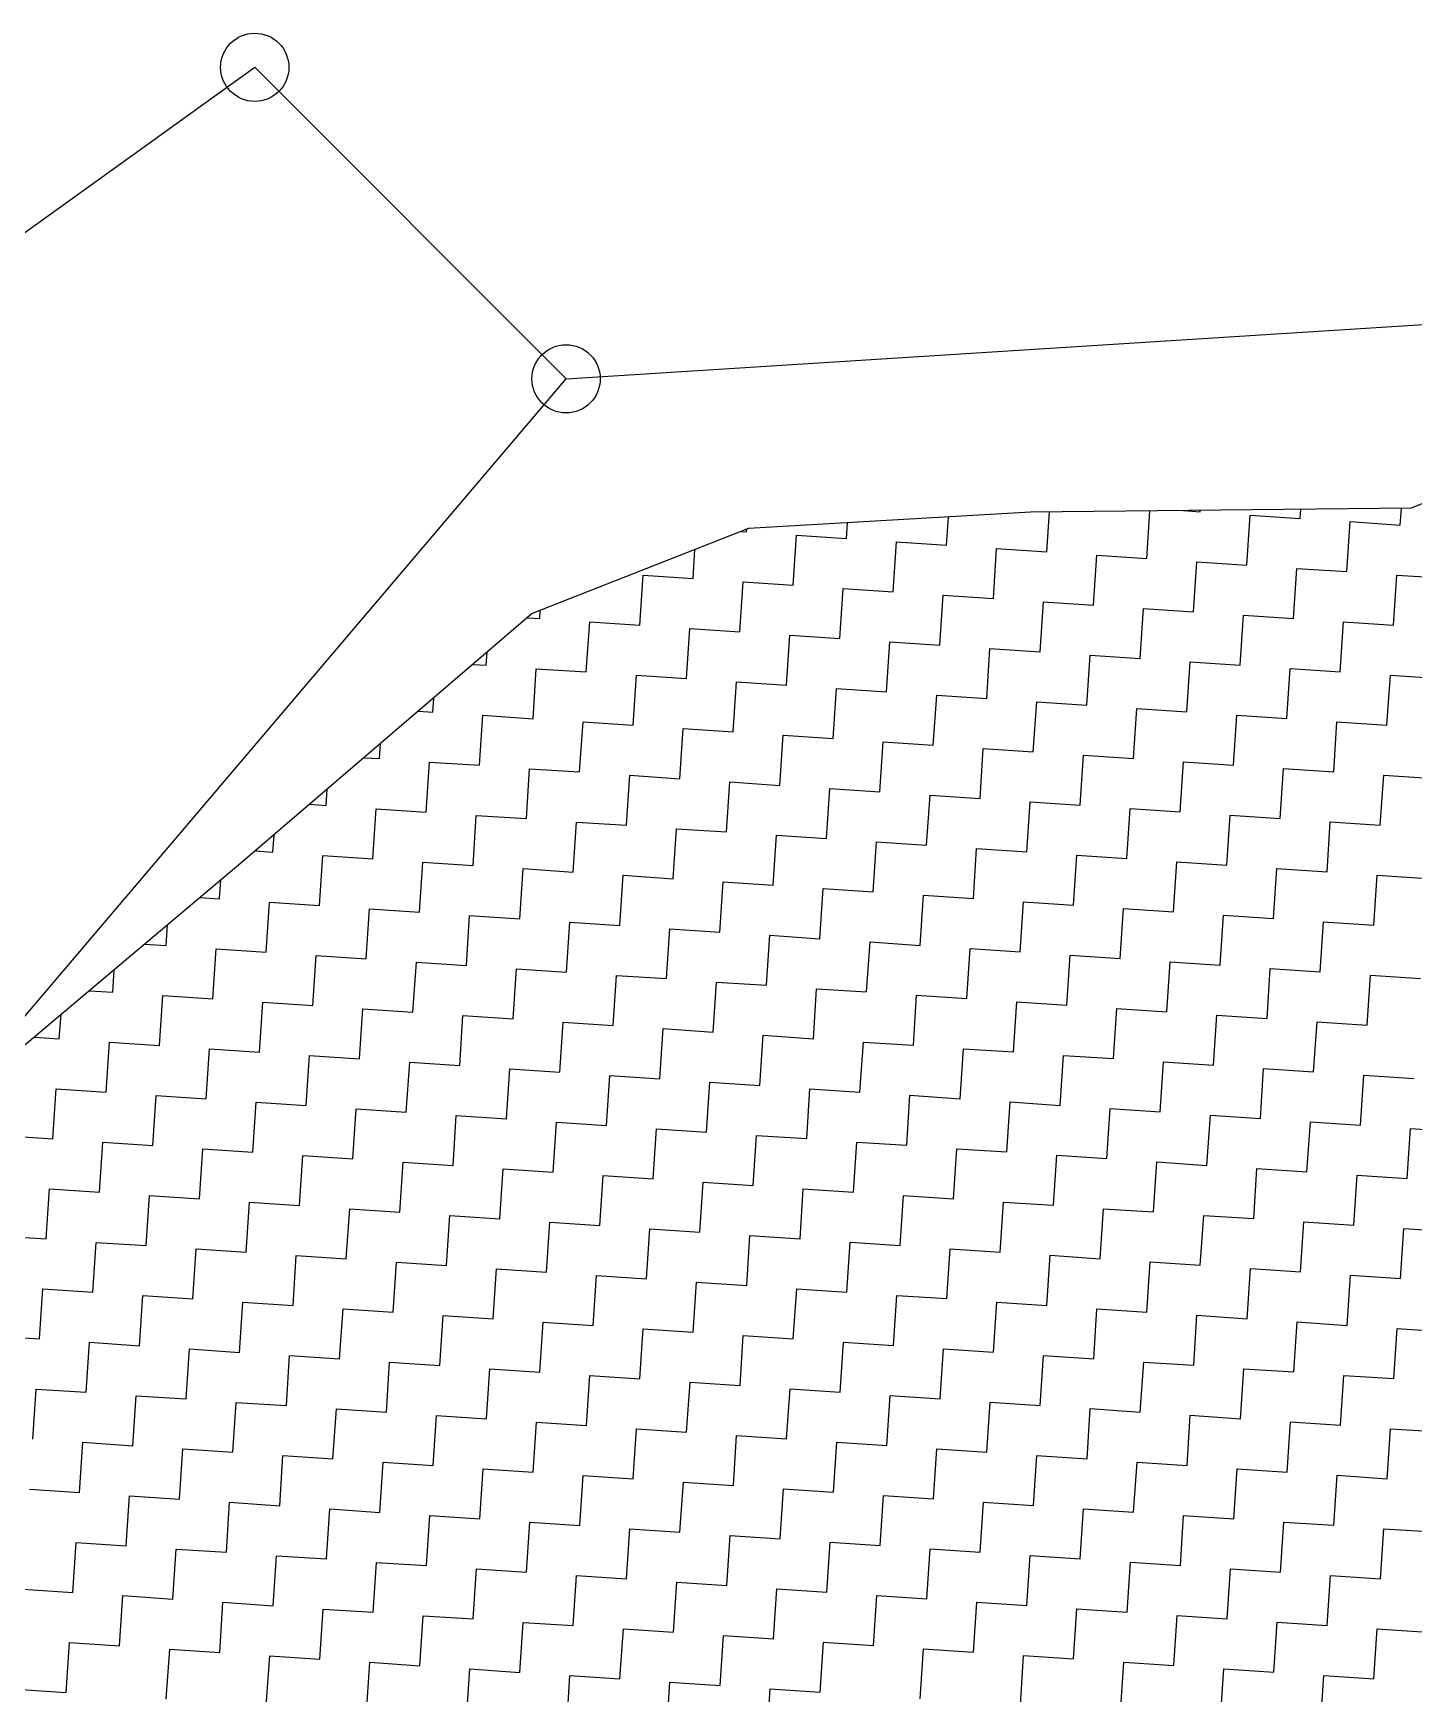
# Model space of a CAD drawing. Header units: metres. Extents: x 286068 to 287358, y 2005630 to 2007098.
# Drawn here: x 286215.1 to 286304.6, y 2006341.9 to 2006449.5 of the extents above; entities that cross this region are included whole.
import ezdxf

# ---------------------------------------------------------------- set-up
doc = ezdxf.new("R2010")
doc.units = ezdxf.units.M
for name, color, linetype in [('POLY_HATCH', 12, 'Continuous'), ('POLY_PARCEL', 6, 'Continuous'), ('V_BOUND_LINE', 7, 'Continuous')]:
    doc.layers.add(name, color=color, linetype=linetype)

msp = doc.modelspace()

# ---------------------------------------------------------------- linework, layer by layer
for centre in [(286229.48, 2006447.34), (286249.65, 2006427.15)]:
    msp.add_circle(centre, 2.21)
at = {"layer": 'POLY_HATCH'}
for p, q in [((286316.47, 2006423.64), (286304.39, 2006418.76)), ((286279.74, 2006418.5), (286261.47, 2006417.44)), ((286304.39, 2006418.76), (286279.74, 2006418.5)), ((286261.47, 2006417.44), (286247.46, 2006411.93)), ((286247.46, 2006411.93), (286228.57, 2006395.76)), ((286228.57, 2006395.76), (286208.95, 2006379.21))]:
    msp.add_line(p, q, dxfattribs=at)
at = {"layer": 'POLY_HATCH', "linetype": 'Continuous'}
for p, q in [((286274.3, 2006416.37), (286274.42, 2006418.19)), ((286280.79, 2006415.94), (286280.96, 2006418.52)), ((286287.27, 2006415.51), (286287.47, 2006418.58)), ((286289.64, 2006418.61), (286290.73, 2006418.53)), ((286290.73, 2006418.53), (286290.73, 2006418.62)), ((286293.75, 2006415.08), (286293.97, 2006418.32)), ((286293.97, 2006418.32), (286297.21, 2006418.1)), ((286297.21, 2006418.1), (286297.25, 2006418.69)), ((286303.69, 2006417.67), (286303.77, 2006418.75)), ((286260.99, 2006417.25), (286261.33, 2006417.23)), ((286261.33, 2006417.23), (286261.35, 2006417.39)), ((286264.36, 2006413.77), (286264.58, 2006417.01)), ((286264.58, 2006417.01), (286267.82, 2006416.8)), ((286267.82, 2006416.8), (286267.89, 2006417.81)), ((286300.24, 2006414.65), (286300.45, 2006417.89)), ((286300.45, 2006417.89), (286303.69, 2006417.67)), ((286257.88, 2006414.2), (286258, 2006416.08)), ((286270.84, 2006413.34), (286271.06, 2006416.58)), ((286271.06, 2006416.58), (286274.3, 2006416.37)), ((286277.33, 2006412.91), (286277.54, 2006416.15)), ((286277.54, 2006416.15), (286280.79, 2006415.94)), ((286283.81, 2006412.48), (286284.03, 2006415.72)), ((286284.03, 2006415.72), (286287.27, 2006415.51)), ((286290.3, 2006412.05), (286290.51, 2006415.29)), ((286290.51, 2006415.29), (286293.75, 2006415.08)), ((286296.78, 2006411.62), (286296.99, 2006414.86)), ((286296.99, 2006414.86), (286300.24, 2006414.65)), ((286254.42, 2006411.18), (286254.64, 2006414.42)), ((286254.64, 2006414.42), (286257.88, 2006414.2)), ((286260.9, 2006410.75), (286261.12, 2006413.99)), ((286261.12, 2006413.99), (286264.36, 2006413.77)), ((286303.26, 2006411.19), (286303.48, 2006414.43)), ((286303.48, 2006414.43), (286306.72, 2006414.22)), ((286267.39, 2006410.31), (286267.6, 2006413.56)), ((286267.6, 2006413.56), (286270.84, 2006413.34)), ((286273.87, 2006409.88), (286274.09, 2006413.13)), ((286274.09, 2006413.13), (286277.33, 2006412.91)), ((286280.36, 2006409.45), (286280.57, 2006412.7)), ((286280.57, 2006412.7), (286283.81, 2006412.48)), ((286247.14, 2006411.66), (286247.94, 2006411.61)), ((286247.94, 2006411.61), (286247.97, 2006412.13)), ((286286.84, 2006409.02), (286287.05, 2006412.27)), ((286287.05, 2006412.27), (286290.3, 2006412.05)), ((286293.32, 2006408.59), (286293.54, 2006411.83)), ((286293.54, 2006411.83), (286296.78, 2006411.62)), ((286250.96, 2006408.15), (286251.18, 2006411.39)), ((286251.18, 2006411.39), (286254.42, 2006411.18)), ((286257.45, 2006407.72), (286257.66, 2006410.96)), ((286257.66, 2006410.96), (286260.9, 2006410.75)), ((286263.93, 2006407.29), (286264.15, 2006410.53)), ((286264.15, 2006410.53), (286267.39, 2006410.31)), ((286299.81, 2006408.16), (286300.02, 2006411.4)), ((286300.02, 2006411.4), (286303.26, 2006411.19)), ((286244.48, 2006408.58), (286244.54, 2006409.43)), ((286270.41, 2006406.86), (286270.63, 2006410.1)), ((286270.63, 2006410.1), (286273.87, 2006409.88)), ((286276.9, 2006406.43), (286277.11, 2006409.67)), ((286277.11, 2006409.67), (286280.36, 2006409.45)), ((286243.61, 2006408.64), (286244.48, 2006408.58)), ((286247.51, 2006405.12), (286247.72, 2006408.36)), ((286247.72, 2006408.36), (286250.96, 2006408.15)), ((286283.38, 2006406), (286283.6, 2006409.24)), ((286283.6, 2006409.24), (286286.84, 2006409.02)), ((286289.87, 2006405.57), (286290.08, 2006408.81)), ((286290.08, 2006408.81), (286293.32, 2006408.59)), ((286296.35, 2006405.14), (286296.56, 2006408.38)), ((286296.56, 2006408.38), (286299.81, 2006408.16)), ((286253.99, 2006404.69), (286254.21, 2006407.93)), ((286254.21, 2006407.93), (286257.45, 2006407.72)), ((286260.47, 2006404.26), (286260.69, 2006407.5)), ((286260.69, 2006407.5), (286263.93, 2006407.29)), ((286302.83, 2006404.71), (286303.05, 2006407.95)), ((286303.05, 2006407.95), (286306.29, 2006407.73)), ((286241.02, 2006405.55), (286241.08, 2006406.47)), ((286266.96, 2006403.83), (286267.17, 2006407.07)), ((286267.17, 2006407.07), (286270.41, 2006406.86)), ((286273.44, 2006403.4), (286273.66, 2006406.64)), ((286273.66, 2006406.64), (286276.9, 2006406.43)), ((286279.92, 2006402.97), (286280.14, 2006406.21)), ((286280.14, 2006406.21), (286283.38, 2006406)), ((286240.08, 2006405.61), (286241.02, 2006405.55)), ((286244.05, 2006402.1), (286244.26, 2006405.34)), ((286244.26, 2006405.34), (286247.51, 2006405.12)), ((286286.41, 2006402.54), (286286.62, 2006405.78)), ((286286.62, 2006405.78), (286289.87, 2006405.57)), ((286292.89, 2006402.11), (286293.11, 2006405.35)), ((286293.11, 2006405.35), (286296.35, 2006405.14)), ((286250.53, 2006401.67), (286250.75, 2006404.91)), ((286250.75, 2006404.91), (286253.99, 2006404.69)), ((286257.02, 2006401.23), (286257.23, 2006404.48)), ((286257.23, 2006404.48), (286260.47, 2006404.26)), ((286263.5, 2006400.8), (286263.72, 2006404.05)), ((286263.72, 2006404.05), (286266.96, 2006403.83)), ((286299.38, 2006401.68), (286299.59, 2006404.92)), ((286299.59, 2006404.92), (286302.83, 2006404.71)), ((286237.57, 2006402.53), (286237.63, 2006403.52)), ((286269.98, 2006400.37), (286270.2, 2006403.62)), ((286270.2, 2006403.62), (286273.44, 2006403.4)), ((286276.47, 2006399.94), (286276.68, 2006403.19)), ((286276.68, 2006403.19), (286279.92, 2006402.97)), ((286236.55, 2006402.59), (286237.57, 2006402.53)), ((286240.59, 2006399.07), (286240.81, 2006402.31)), ((286240.81, 2006402.31), (286244.05, 2006402.1)), ((286247.08, 2006398.64), (286247.29, 2006401.88)), ((286247.29, 2006401.88), (286250.53, 2006401.67)), ((286282.95, 2006399.51), (286283.17, 2006402.75)), ((286283.17, 2006402.75), (286286.41, 2006402.54)), ((286289.43, 2006399.08), (286289.65, 2006402.32)), ((286289.65, 2006402.32), (286292.89, 2006402.11)), ((286295.92, 2006398.65), (286296.13, 2006401.89)), ((286296.13, 2006401.89), (286299.38, 2006401.68)), ((286253.56, 2006398.21), (286253.77, 2006401.45)), ((286253.77, 2006401.45), (286257.02, 2006401.23)), ((286260.04, 2006397.78), (286260.26, 2006401.02)), ((286260.26, 2006401.02), (286263.5, 2006400.8)), ((286302.4, 2006398.22), (286302.62, 2006401.46)), ((286302.62, 2006401.46), (286305.86, 2006401.25)), ((286234.11, 2006399.5), (286234.18, 2006400.56)), ((286266.53, 2006397.35), (286266.74, 2006400.59)), ((286266.74, 2006400.59), (286269.98, 2006400.37)), ((286273.01, 2006396.92), (286273.23, 2006400.16)), ((286273.23, 2006400.16), (286276.47, 2006399.94)), ((286279.49, 2006396.49), (286279.71, 2006399.73)), ((286279.71, 2006399.73), (286282.95, 2006399.51)), ((286233.02, 2006399.57), (286234.11, 2006399.5)), ((286237.14, 2006396.04), (286237.35, 2006399.28)), ((286237.35, 2006399.28), (286240.59, 2006399.07)), ((286243.62, 2006395.61), (286243.83, 2006398.85)), ((286243.83, 2006398.85), (286247.08, 2006398.64)), ((286285.98, 2006396.06), (286286.19, 2006399.3)), ((286286.19, 2006399.3), (286289.43, 2006399.08)), ((286292.46, 2006395.63), (286292.68, 2006398.87)), ((286292.68, 2006398.87), (286295.92, 2006398.65)), ((286230.65, 2006396.47), (286230.73, 2006397.6)), ((286250.1, 2006395.18), (286250.32, 2006398.42)), ((286250.32, 2006398.42), (286253.56, 2006398.21)), ((286256.59, 2006394.75), (286256.8, 2006397.99)), ((286256.8, 2006397.99), (286260.04, 2006397.78)), ((286263.07, 2006394.32), (286263.29, 2006397.56)), ((286263.29, 2006397.56), (286266.53, 2006397.35)), ((286298.95, 2006395.2), (286299.16, 2006398.44)), ((286299.16, 2006398.44), (286302.4, 2006398.22)), ((286229.5, 2006396.55), (286230.65, 2006396.47)), ((286269.55, 2006393.89), (286269.77, 2006397.13)), ((286269.77, 2006397.13), (286273.01, 2006396.92)), ((286276.04, 2006393.46), (286276.25, 2006396.7)), ((286276.25, 2006396.7), (286279.49, 2006396.49)), ((286233.68, 2006393.02), (286233.89, 2006396.26)), ((286233.89, 2006396.26), (286237.14, 2006396.04)), ((286240.16, 2006392.59), (286240.38, 2006395.83)), ((286240.38, 2006395.83), (286243.62, 2006395.61)), ((286246.65, 2006392.15), (286246.86, 2006395.4)), ((286246.86, 2006395.4), (286250.1, 2006395.18)), ((286282.52, 2006393.03), (286282.74, 2006396.27)), ((286282.74, 2006396.27), (286285.98, 2006396.06)), ((286289, 2006392.6), (286289.22, 2006395.84)), ((286289.22, 2006395.84), (286292.46, 2006395.63)), ((286295.49, 2006392.17), (286295.7, 2006395.41)), ((286295.7, 2006395.41), (286298.95, 2006395.2)), ((286227.19, 2006393.45), (286227.28, 2006394.67)), ((286253.13, 2006391.72), (286253.34, 2006394.97)), ((286253.34, 2006394.97), (286256.59, 2006394.75)), ((286259.61, 2006391.29), (286259.83, 2006394.54)), ((286259.83, 2006394.54), (286263.07, 2006394.32)), ((286301.97, 2006391.74), (286302.19, 2006394.98)), ((286302.19, 2006394.98), (286305.43, 2006394.76)), ((286225.93, 2006393.53), (286227.19, 2006393.45)), ((286230.22, 2006389.99), (286230.44, 2006393.23)), ((286230.44, 2006393.23), (286233.68, 2006393.02)), ((286266.1, 2006390.86), (286266.31, 2006394.11)), ((286266.31, 2006394.11), (286269.55, 2006393.89)), ((286272.58, 2006390.43), (286272.8, 2006393.68)), ((286272.8, 2006393.68), (286276.04, 2006393.46)), ((286279.06, 2006390), (286279.28, 2006393.24)), ((286279.28, 2006393.24), (286282.52, 2006393.03)), ((286236.7, 2006389.56), (286236.92, 2006392.8)), ((286236.92, 2006392.8), (286240.16, 2006392.59)), ((286243.19, 2006389.13), (286243.4, 2006392.37)), ((286243.4, 2006392.37), (286246.65, 2006392.15)), ((286285.55, 2006389.57), (286285.76, 2006392.81)), ((286285.76, 2006392.81), (286289, 2006392.6)), ((286292.03, 2006389.14), (286292.25, 2006392.38)), ((286292.25, 2006392.38), (286295.49, 2006392.17)), ((286223.74, 2006390.42), (286223.83, 2006391.76)), ((286249.67, 2006388.7), (286249.89, 2006391.94)), ((286249.89, 2006391.94), (286253.13, 2006391.72)), ((286256.16, 2006388.27), (286256.37, 2006391.51)), ((286256.37, 2006391.51), (286259.61, 2006391.29)), ((286262.64, 2006387.84), (286262.85, 2006391.08)), ((286262.85, 2006391.08), (286266.1, 2006390.86)), ((286298.51, 2006388.71), (286298.73, 2006391.95)), ((286298.73, 2006391.95), (286301.97, 2006391.74)), ((286222.35, 2006390.51), (286223.74, 2006390.42)), ((286226.76, 2006386.96), (286226.98, 2006390.2)), ((286226.98, 2006390.2), (286230.22, 2006389.99)), ((286269.12, 2006387.41), (286269.34, 2006390.65)), ((286269.34, 2006390.65), (286272.58, 2006390.43)), ((286275.61, 2006386.98), (286275.82, 2006390.22)), ((286275.82, 2006390.22), (286279.06, 2006390)), ((286233.25, 2006386.53), (286233.46, 2006389.77)), ((286233.46, 2006389.77), (286236.7, 2006389.56)), ((286239.73, 2006386.1), (286239.95, 2006389.34)), ((286239.95, 2006389.34), (286243.19, 2006389.13)), ((286246.22, 2006385.67), (286246.43, 2006388.91)), ((286246.43, 2006388.91), (286249.67, 2006388.7)), ((286282.09, 2006386.55), (286282.31, 2006389.79)), ((286282.31, 2006389.79), (286285.55, 2006389.57)), ((286288.57, 2006386.12), (286288.79, 2006389.36)), ((286288.79, 2006389.36), (286292.03, 2006389.14)), ((286295.06, 2006385.68), (286295.27, 2006388.93)), ((286295.27, 2006388.93), (286298.51, 2006388.71)), ((286220.28, 2006387.39), (286220.38, 2006388.85)), ((286252.7, 2006385.24), (286252.91, 2006388.48)), ((286252.91, 2006388.48), (286256.16, 2006388.27)), ((286259.18, 2006384.81), (286259.4, 2006388.05)), ((286259.4, 2006388.05), (286262.64, 2006387.84)), ((286301.54, 2006385.25), (286301.76, 2006388.5)), ((286301.76, 2006388.5), (286305, 2006388.28)), ((286218.77, 2006387.49), (286220.28, 2006387.39)), ((286223.31, 2006383.94), (286223.52, 2006387.18)), ((286223.52, 2006387.18), (286226.76, 2006386.96)), ((286265.67, 2006384.38), (286265.88, 2006387.62)), ((286265.88, 2006387.62), (286269.12, 2006387.41)), ((286272.15, 2006383.95), (286272.36, 2006387.19)), ((286272.36, 2006387.19), (286275.61, 2006386.98)), ((286278.63, 2006383.52), (286278.85, 2006386.76)), ((286278.85, 2006386.76), (286282.09, 2006386.55)), ((286216.82, 2006384.37), (286216.93, 2006385.94)), ((286229.79, 2006383.51), (286230.01, 2006386.75)), ((286230.01, 2006386.75), (286233.25, 2006386.53)), ((286236.27, 2006383.07), (286236.49, 2006386.32)), ((286236.49, 2006386.32), (286239.73, 2006386.1)), ((286242.76, 2006382.64), (286242.97, 2006385.89)), ((286242.97, 2006385.89), (286246.22, 2006385.67)), ((286285.12, 2006383.09), (286285.33, 2006386.33)), ((286285.33, 2006386.33), (286288.57, 2006386.12)), ((286291.6, 2006382.66), (286291.82, 2006385.9)), ((286291.82, 2006385.9), (286295.06, 2006385.68)), ((286249.24, 2006382.21), (286249.46, 2006385.46)), ((286249.46, 2006385.46), (286252.7, 2006385.24)), ((286255.73, 2006381.78), (286255.94, 2006385.03)), ((286255.94, 2006385.03), (286259.18, 2006384.81)), ((286298.08, 2006382.23), (286298.3, 2006385.47)), ((286298.3, 2006385.47), (286301.54, 2006385.25)), ((286215.19, 2006384.47), (286216.82, 2006384.37)), ((286219.85, 2006380.91), (286220.07, 2006384.15)), ((286220.07, 2006384.15), (286223.31, 2006383.94)), ((286226.33, 2006380.48), (286226.55, 2006383.72)), ((286226.55, 2006383.72), (286229.79, 2006383.51)), ((286262.21, 2006381.35), (286262.42, 2006384.6)), ((286262.42, 2006384.6), (286265.67, 2006384.38)), ((286268.69, 2006380.92), (286268.91, 2006384.16)), ((286268.91, 2006384.16), (286272.15, 2006383.95)), ((286275.18, 2006380.49), (286275.39, 2006383.73)), ((286275.39, 2006383.73), (286278.63, 2006383.52)), ((286232.82, 2006380.05), (286233.03, 2006383.29)), ((286233.03, 2006383.29), (286236.27, 2006383.07)), ((286239.3, 2006379.62), (286239.52, 2006382.86)), ((286239.52, 2006382.86), (286242.76, 2006382.64)), ((286281.66, 2006380.06), (286281.88, 2006383.3)), ((286281.88, 2006383.3), (286285.12, 2006383.09)), ((286288.14, 2006379.63), (286288.36, 2006382.87)), ((286288.36, 2006382.87), (286291.6, 2006382.66)), ((286245.78, 2006379.19), (286246, 2006382.43)), ((286246, 2006382.43), (286249.24, 2006382.21)), ((286252.27, 2006378.76), (286252.48, 2006382)), ((286252.48, 2006382), (286255.73, 2006381.78)), ((286258.75, 2006378.33), (286258.97, 2006381.57)), ((286258.97, 2006381.57), (286262.21, 2006381.35)), ((286294.63, 2006379.2), (286294.84, 2006382.44)), ((286294.84, 2006382.44), (286298.08, 2006382.23)), ((286301.11, 2006378.77), (286301.33, 2006382.01)), ((286301.33, 2006382.01), (286304.57, 2006381.8)), ((286216.39, 2006377.88), (286216.61, 2006381.12)), ((286216.61, 2006381.12), (286219.85, 2006380.91)), ((286222.88, 2006377.45), (286223.09, 2006380.69)), ((286223.09, 2006380.69), (286226.33, 2006380.48)), ((286265.24, 2006377.9), (286265.45, 2006381.14)), ((286265.45, 2006381.14), (286268.69, 2006380.92)), ((286271.72, 2006377.47), (286271.93, 2006380.71)), ((286271.93, 2006380.71), (286275.18, 2006380.49)), ((286229.36, 2006377.02), (286229.58, 2006380.26)), ((286229.58, 2006380.26), (286232.82, 2006380.05)), ((286235.84, 2006376.59), (286236.06, 2006379.83)), ((286236.06, 2006379.83), (286239.3, 2006379.62)), ((286242.33, 2006376.16), (286242.54, 2006379.4)), ((286242.54, 2006379.4), (286245.78, 2006379.19)), ((286278.2, 2006377.04), (286278.42, 2006380.28)), ((286278.42, 2006380.28), (286281.66, 2006380.06)), ((286284.69, 2006376.61), (286284.9, 2006379.85)), ((286284.9, 2006379.85), (286288.14, 2006379.63)), ((286291.17, 2006376.17), (286291.39, 2006379.42)), ((286291.39, 2006379.42), (286294.63, 2006379.2)), ((286248.81, 2006375.73), (286249.03, 2006378.97)), ((286249.03, 2006378.97), (286252.27, 2006378.76)), ((286255.29, 2006375.3), (286255.51, 2006378.54)), ((286255.51, 2006378.54), (286258.75, 2006378.33)), ((286297.65, 2006375.74), (286297.87, 2006378.99)), ((286297.87, 2006378.99), (286301.11, 2006378.77)), ((286304.14, 2006375.31), (286304.35, 2006378.56)), ((286304.35, 2006378.56), (286307.59, 2006378.34)), ((286213.15, 2006378.1), (286216.39, 2006377.88)), ((286219.42, 2006374.43), (286219.63, 2006377.67)), ((286219.63, 2006377.67), (286222.88, 2006377.45)), ((286225.9, 2006374), (286226.12, 2006377.24)), ((286226.12, 2006377.24), (286229.36, 2006377.02)), ((286261.78, 2006374.87), (286261.99, 2006378.11)), ((286261.99, 2006378.11), (286265.24, 2006377.9)), ((286268.26, 2006374.44), (286268.48, 2006377.68)), ((286268.48, 2006377.68), (286271.72, 2006377.47)), ((286274.75, 2006374.01), (286274.96, 2006377.25)), ((286274.96, 2006377.25), (286278.2, 2006377.04)), ((286232.39, 2006373.56), (286232.6, 2006376.81)), ((286232.6, 2006376.81), (286235.84, 2006376.59)), ((286238.87, 2006373.13), (286239.09, 2006376.38)), ((286239.09, 2006376.38), (286242.33, 2006376.16)), ((286281.23, 2006373.58), (286281.44, 2006376.82)), ((286281.44, 2006376.82), (286284.69, 2006376.61)), ((286287.71, 2006373.15), (286287.93, 2006376.39)), ((286287.93, 2006376.39), (286291.17, 2006376.17)), ((286245.35, 2006372.7), (286245.57, 2006375.95)), ((286245.57, 2006375.95), (286248.81, 2006375.73)), ((286251.84, 2006372.27), (286252.05, 2006375.52)), ((286252.05, 2006375.52), (286255.29, 2006375.3)), ((286258.32, 2006371.84), (286258.54, 2006375.08)), ((286258.54, 2006375.08), (286261.78, 2006374.87)), ((286294.2, 2006372.72), (286294.41, 2006375.96)), ((286294.41, 2006375.96), (286297.65, 2006375.74)), ((286300.68, 2006372.29), (286300.9, 2006375.53)), ((286300.9, 2006375.53), (286304.14, 2006375.31)), ((286215.96, 2006371.4), (286216.18, 2006374.64)), ((286216.18, 2006374.64), (286219.42, 2006374.43)), ((286222.45, 2006370.97), (286222.66, 2006374.21)), ((286222.66, 2006374.21), (286225.9, 2006374)), ((286264.81, 2006371.41), (286265.02, 2006374.65)), ((286265.02, 2006374.65), (286268.26, 2006374.44)), ((286271.29, 2006370.98), (286271.5, 2006374.22)), ((286271.5, 2006374.22), (286274.75, 2006374.01)), ((286228.93, 2006370.54), (286229.15, 2006373.78)), ((286229.15, 2006373.78), (286232.39, 2006373.56)), ((286235.41, 2006370.11), (286235.63, 2006373.35)), ((286235.63, 2006373.35), (286238.87, 2006373.13)), ((286241.9, 2006369.68), (286242.11, 2006372.92)), ((286242.11, 2006372.92), (286245.35, 2006372.7)), ((286277.77, 2006370.55), (286277.99, 2006373.79)), ((286277.99, 2006373.79), (286281.23, 2006373.58)), ((286284.26, 2006370.12), (286284.47, 2006373.36)), ((286284.47, 2006373.36), (286287.71, 2006373.15)), ((286290.74, 2006369.69), (286290.96, 2006372.93)), ((286290.96, 2006372.93), (286294.2, 2006372.72)), ((286248.38, 2006369.25), (286248.6, 2006372.49)), ((286248.6, 2006372.49), (286251.84, 2006372.27)), ((286254.86, 2006368.82), (286255.08, 2006372.06)), ((286255.08, 2006372.06), (286258.32, 2006371.84)), ((286297.22, 2006369.26), (286297.44, 2006372.5)), ((286297.44, 2006372.5), (286300.68, 2006372.29)), ((286303.71, 2006368.83), (286303.92, 2006372.07)), ((286303.92, 2006372.07), (286307.16, 2006371.86)), ((286212.72, 2006371.61), (286215.96, 2006371.4)), ((286218.99, 2006367.94), (286219.2, 2006371.18)), ((286219.2, 2006371.18), (286222.45, 2006370.97)), ((286225.47, 2006367.51), (286225.69, 2006370.75)), ((286225.69, 2006370.75), (286228.93, 2006370.54)), ((286261.35, 2006368.39), (286261.56, 2006371.63)), ((286261.56, 2006371.63), (286264.81, 2006371.41)), ((286267.83, 2006367.96), (286268.05, 2006371.2)), ((286268.05, 2006371.2), (286271.29, 2006370.98)), ((286274.32, 2006367.53), (286274.53, 2006370.77)), ((286274.53, 2006370.77), (286277.77, 2006370.55)), ((286231.96, 2006367.08), (286232.17, 2006370.32)), ((286232.17, 2006370.32), (286235.41, 2006370.11)), ((286238.44, 2006366.65), (286238.66, 2006369.89)), ((286238.66, 2006369.89), (286241.9, 2006369.68)), ((286280.8, 2006367.09), (286281.01, 2006370.34)), ((286281.01, 2006370.34), (286284.26, 2006370.12)), ((286287.28, 2006366.66), (286287.5, 2006369.91)), ((286287.5, 2006369.91), (286290.74, 2006369.69)), ((286244.92, 2006366.22), (286245.14, 2006369.46)), ((286245.14, 2006369.46), (286248.38, 2006369.25)), ((286251.41, 2006365.79), (286251.62, 2006369.03)), ((286251.62, 2006369.03), (286254.86, 2006368.82)), ((286257.89, 2006365.36), (286258.11, 2006368.6)), ((286258.11, 2006368.6), (286261.35, 2006368.39)), ((286293.77, 2006366.23), (286293.98, 2006369.48)), ((286293.98, 2006369.48), (286297.22, 2006369.26)), ((286300.25, 2006365.8), (286300.47, 2006369.05)), ((286300.47, 2006369.05), (286303.71, 2006368.83)), ((286215.53, 2006364.92), (286215.75, 2006368.16)), ((286215.75, 2006368.16), (286218.99, 2006367.94)), ((286222.02, 2006364.48), (286222.23, 2006367.73)), ((286222.23, 2006367.73), (286225.47, 2006367.51)), ((286264.37, 2006364.93), (286264.59, 2006368.17)), ((286264.59, 2006368.17), (286267.83, 2006367.96)), ((286270.86, 2006364.5), (286271.07, 2006367.74)), ((286271.07, 2006367.74), (286274.32, 2006367.53)), ((286228.5, 2006364.05), (286228.71, 2006367.3)), ((286228.71, 2006367.3), (286231.96, 2006367.08)), ((286234.98, 2006363.62), (286235.2, 2006366.87)), ((286235.2, 2006366.87), (286238.44, 2006366.65)), ((286241.47, 2006363.19), (286241.68, 2006366.44)), ((286241.68, 2006366.44), (286244.92, 2006366.22)), ((286277.34, 2006364.07), (286277.56, 2006367.31)), ((286277.56, 2006367.31), (286280.8, 2006367.09)), ((286283.83, 2006363.64), (286284.04, 2006366.88)), ((286284.04, 2006366.88), (286287.28, 2006366.66)), ((286290.31, 2006363.21), (286290.52, 2006366.45)), ((286290.52, 2006366.45), (286293.77, 2006366.23)), ((286247.95, 2006362.76), (286248.17, 2006366)), ((286248.17, 2006366), (286251.41, 2006365.79)), ((286254.43, 2006362.33), (286254.65, 2006365.57)), ((286254.65, 2006365.57), (286257.89, 2006365.36)), ((286296.79, 2006362.78), (286297.01, 2006366.02)), ((286297.01, 2006366.02), (286300.25, 2006365.8)), ((286303.28, 2006362.35), (286303.49, 2006365.59)), ((286303.49, 2006365.59), (286306.73, 2006365.37)), ((286212.29, 2006365.13), (286215.53, 2006364.92)), ((286218.56, 2006361.46), (286218.77, 2006364.7)), ((286218.77, 2006364.7), (286222.02, 2006364.48)), ((286225.04, 2006361.03), (286225.26, 2006364.27)), ((286225.26, 2006364.27), (286228.5, 2006364.05)), ((286260.92, 2006361.9), (286261.13, 2006365.14)), ((286261.13, 2006365.14), (286264.37, 2006364.93)), ((286267.4, 2006361.47), (286267.62, 2006364.71)), ((286267.62, 2006364.71), (286270.86, 2006364.5)), ((286273.89, 2006361.04), (286274.1, 2006364.28)), ((286274.1, 2006364.28), (286277.34, 2006364.07)), ((286231.53, 2006360.6), (286231.74, 2006363.84)), ((286231.74, 2006363.84), (286234.98, 2006363.62)), ((286238.01, 2006360.17), (286238.22, 2006363.41)), ((286238.22, 2006363.41), (286241.47, 2006363.19)), ((286280.37, 2006360.61), (286280.58, 2006363.85)), ((286280.58, 2006363.85), (286283.83, 2006363.64)), ((286286.85, 2006360.18), (286287.07, 2006363.42)), ((286287.07, 2006363.42), (286290.31, 2006363.21)), ((286244.49, 2006359.74), (286244.71, 2006362.98)), ((286244.71, 2006362.98), (286247.95, 2006362.76)), ((286250.98, 2006359.31), (286251.19, 2006362.55)), ((286251.19, 2006362.55), (286254.43, 2006362.33)), ((286257.46, 2006358.88), (286257.68, 2006362.12)), ((286257.68, 2006362.12), (286260.92, 2006361.9)), ((286293.34, 2006359.75), (286293.55, 2006362.99)), ((286293.55, 2006362.99), (286296.79, 2006362.78)), ((286299.82, 2006359.32), (286300.03, 2006362.56)), ((286300.03, 2006362.56), (286303.28, 2006362.35)), ((286215.1, 2006358.43), (286215.32, 2006361.67)), ((286215.32, 2006361.67), (286218.56, 2006361.46)), ((286221.59, 2006358), (286221.8, 2006361.24)), ((286221.8, 2006361.24), (286225.04, 2006361.03)), ((286263.94, 2006358.45), (286264.16, 2006361.69)), ((286264.16, 2006361.69), (286267.4, 2006361.47)), ((286270.43, 2006358.01), (286270.64, 2006361.26)), ((286270.64, 2006361.26), (286273.89, 2006361.04)), ((286228.07, 2006357.57), (286228.28, 2006360.81)), ((286228.28, 2006360.81), (286231.53, 2006360.6)), ((286234.55, 2006357.14), (286234.77, 2006360.38)), ((286234.77, 2006360.38), (286238.01, 2006360.17)), ((286241.04, 2006356.71), (286241.25, 2006359.95)), ((286241.25, 2006359.95), (286244.49, 2006359.74)), ((286276.91, 2006357.58), (286277.13, 2006360.83)), ((286277.13, 2006360.83), (286280.37, 2006360.61)), ((286283.4, 2006357.15), (286283.61, 2006360.4)), ((286283.61, 2006360.4), (286286.85, 2006360.18)), ((286289.88, 2006356.72), (286290.09, 2006359.97)), ((286290.09, 2006359.97), (286293.34, 2006359.75)), ((286247.52, 2006356.28), (286247.74, 2006359.52)), ((286247.74, 2006359.52), (286250.98, 2006359.31)), ((286254, 2006355.85), (286254.22, 2006359.09)), ((286254.22, 2006359.09), (286257.46, 2006358.88)), ((286296.36, 2006356.29), (286296.58, 2006359.54)), ((286296.58, 2006359.54), (286299.82, 2006359.32)), ((286302.85, 2006355.86), (286303.06, 2006359.1)), ((286303.06, 2006359.1), (286306.3, 2006358.89)), ((286218.13, 2006354.97), (286218.34, 2006358.22)), ((286218.34, 2006358.22), (286221.59, 2006358)), ((286224.61, 2006354.54), (286224.83, 2006357.79)), ((286224.83, 2006357.79), (286228.07, 2006357.57)), ((286260.49, 2006355.42), (286260.7, 2006358.66)), ((286260.7, 2006358.66), (286263.94, 2006358.45)), ((286266.97, 2006354.99), (286267.19, 2006358.23)), ((286267.19, 2006358.23), (286270.43, 2006358.01)), ((286273.45, 2006354.56), (286273.67, 2006357.8)), ((286273.67, 2006357.8), (286276.91, 2006357.58)), ((286231.1, 2006354.11), (286231.31, 2006357.36)), ((286231.31, 2006357.36), (286234.55, 2006357.14)), ((286237.58, 2006353.68), (286237.79, 2006356.93)), ((286237.79, 2006356.93), (286241.04, 2006356.71)), ((286279.94, 2006354.13), (286280.15, 2006357.37)), ((286280.15, 2006357.37), (286283.4, 2006357.15)), ((286286.42, 2006353.7), (286286.64, 2006356.94)), ((286286.64, 2006356.94), (286289.88, 2006356.72)), ((286244.06, 2006353.25), (286244.28, 2006356.49)), ((286244.28, 2006356.49), (286247.52, 2006356.28)), ((286250.55, 2006352.82), (286250.76, 2006356.06)), ((286250.76, 2006356.06), (286254, 2006355.85)), ((286257.03, 2006352.39), (286257.25, 2006355.63)), ((286257.25, 2006355.63), (286260.49, 2006355.42)), ((286292.91, 2006353.27), (286293.12, 2006356.51)), ((286293.12, 2006356.51), (286296.36, 2006356.29)), ((286299.39, 2006352.84), (286299.6, 2006356.08)), ((286299.6, 2006356.08), (286302.85, 2006355.86)), ((286214.89, 2006355.19), (286218.13, 2006354.97)), ((286221.15, 2006351.52), (286221.37, 2006354.76)), ((286221.37, 2006354.76), (286224.61, 2006354.54)), ((286263.51, 2006351.96), (286263.73, 2006355.2)), ((286263.73, 2006355.2), (286266.97, 2006354.99)), ((286270, 2006351.53), (286270.21, 2006354.77)), ((286270.21, 2006354.77), (286273.45, 2006354.56)), ((286227.64, 2006351.09), (286227.85, 2006354.33)), ((286227.85, 2006354.33), (286231.1, 2006354.11)), ((286234.12, 2006350.66), (286234.34, 2006353.9)), ((286234.34, 2006353.9), (286237.58, 2006353.68)), ((286240.61, 2006350.23), (286240.82, 2006353.47)), ((286240.82, 2006353.47), (286244.06, 2006353.25)), ((286276.48, 2006351.1), (286276.7, 2006354.34)), ((286276.7, 2006354.34), (286279.94, 2006354.13)), ((286282.96, 2006350.67), (286283.18, 2006353.91)), ((286283.18, 2006353.91), (286286.42, 2006353.7)), ((286289.45, 2006350.24), (286289.66, 2006353.48)), ((286289.66, 2006353.48), (286292.91, 2006353.27)), ((286247.09, 2006349.8), (286247.3, 2006353.04)), ((286247.3, 2006353.04), (286250.55, 2006352.82)), ((286253.57, 2006349.37), (286253.79, 2006352.61)), ((286253.79, 2006352.61), (286257.03, 2006352.39)), ((286295.93, 2006349.81), (286296.15, 2006353.05)), ((286296.15, 2006353.05), (286299.39, 2006352.84)), ((286302.42, 2006349.38), (286302.63, 2006352.62)), ((286302.63, 2006352.62), (286305.87, 2006352.41)), ((286217.7, 2006348.49), (286217.91, 2006351.73)), ((286217.91, 2006351.73), (286221.15, 2006351.52)), ((286224.18, 2006348.06), (286224.4, 2006351.3)), ((286224.4, 2006351.3), (286227.64, 2006351.09)), ((286260.06, 2006348.94), (286260.27, 2006352.18)), ((286260.27, 2006352.18), (286263.51, 2006351.96)), ((286266.54, 2006348.5), (286266.76, 2006351.75)), ((286266.76, 2006351.75), (286270, 2006351.53)), ((286273.02, 2006348.07), (286273.24, 2006351.32)), ((286273.24, 2006351.32), (286276.48, 2006351.1)), ((286230.67, 2006347.63), (286230.88, 2006350.87)), ((286230.88, 2006350.87), (286234.12, 2006350.66)), ((286237.15, 2006347.2), (286237.36, 2006350.44)), ((286237.36, 2006350.44), (286240.61, 2006350.23)), ((286279.51, 2006347.64), (286279.72, 2006350.89)), ((286279.72, 2006350.89), (286282.96, 2006350.67)), ((286285.99, 2006347.21), (286286.21, 2006350.46)), ((286286.21, 2006350.46), (286289.45, 2006350.24)), ((286243.63, 2006346.77), (286243.85, 2006350.01)), ((286243.85, 2006350.01), (286247.09, 2006349.8)), ((286250.12, 2006346.34), (286250.33, 2006349.58)), ((286250.33, 2006349.58), (286253.57, 2006349.37)), ((286256.6, 2006345.91), (286256.82, 2006349.15)), ((286256.82, 2006349.15), (286260.06, 2006348.94)), ((286292.48, 2006346.78), (286292.69, 2006350.02)), ((286292.69, 2006350.02), (286295.93, 2006349.81)), ((286298.96, 2006346.35), (286299.17, 2006349.59)), ((286299.17, 2006349.59), (286302.42, 2006349.38)), ((286214.46, 2006348.71), (286217.7, 2006348.49)), ((286220.72, 2006345.03), (286220.94, 2006348.28)), ((286220.94, 2006348.28), (286224.18, 2006348.06)), ((286263.08, 2006345.48), (286263.3, 2006348.72)), ((286263.3, 2006348.72), (286266.54, 2006348.5)), ((286269.57, 2006345.05), (286269.78, 2006348.29)), ((286269.78, 2006348.29), (286273.02, 2006348.07)), ((286227.21, 2006344.6), (286227.42, 2006347.85)), ((286227.42, 2006347.85), (286230.67, 2006347.63)), ((286233.69, 2006344.17), (286233.91, 2006347.41)), ((286233.91, 2006347.41), (286237.15, 2006347.2)), ((286240.18, 2006343.74), (286240.39, 2006346.98)), ((286240.39, 2006346.98), (286243.63, 2006346.77)), ((286276.05, 2006344.62), (286276.27, 2006347.86)), ((286276.27, 2006347.86), (286279.51, 2006347.64)), ((286282.53, 2006344.19), (286282.75, 2006347.43)), ((286282.75, 2006347.43), (286285.99, 2006347.21)), ((286289.02, 2006343.76), (286289.23, 2006347)), ((286289.23, 2006347), (286292.48, 2006346.78)), ((286246.66, 2006343.31), (286246.87, 2006346.55)), ((286246.87, 2006346.55), (286250.12, 2006346.34)), ((286253.14, 2006342.88), (286253.36, 2006346.12)), ((286253.36, 2006346.12), (286256.6, 2006345.91)), ((286295.5, 2006343.33), (286295.72, 2006346.57)), ((286295.72, 2006346.57), (286298.96, 2006346.35)), ((286301.99, 2006342.9), (286302.2, 2006346.14)), ((286302.2, 2006346.14), (286305.44, 2006345.92)), ((286217.27, 2006342.01), (286217.48, 2006345.25)), ((286217.48, 2006345.25), (286220.72, 2006345.03)), ((286223.75, 2006341.58), (286223.97, 2006344.82)), ((286223.97, 2006344.82), (286227.21, 2006344.6)), ((286259.63, 2006342.45), (286259.84, 2006345.69)), ((286259.84, 2006345.69), (286263.08, 2006345.48)), ((286266.11, 2006342.02), (286266.33, 2006345.26)), ((286266.33, 2006345.26), (286269.57, 2006345.05)), ((286272.59, 2006341.59), (286272.81, 2006344.83)), ((286272.81, 2006344.83), (286276.05, 2006344.62)), ((286230.23, 2006341.15), (286230.45, 2006344.39)), ((286230.45, 2006344.39), (286233.69, 2006344.17)), ((286236.72, 2006340.72), (286236.93, 2006343.96)), ((286236.93, 2006343.96), (286240.18, 2006343.74)), ((286279.08, 2006341.16), (286279.29, 2006344.4)), ((286279.29, 2006344.4), (286282.53, 2006344.19)), ((286285.56, 2006340.73), (286285.78, 2006343.97)), ((286285.78, 2006343.97), (286289.02, 2006343.76)), ((286243.2, 2006340.29), (286243.42, 2006343.53)), ((286243.42, 2006343.53), (286246.66, 2006343.31)), ((286249.69, 2006339.86), (286249.9, 2006343.1)), ((286249.9, 2006343.1), (286253.14, 2006342.88)), ((286256.17, 2006339.42), (286256.38, 2006342.67)), ((286256.38, 2006342.67), (286259.63, 2006342.45)), ((286292.04, 2006340.3), (286292.26, 2006343.54)), ((286292.26, 2006343.54), (286295.5, 2006343.33)), ((286298.53, 2006339.87), (286298.74, 2006343.11)), ((286298.74, 2006343.11), (286301.99, 2006342.9)), ((286214.03, 2006342.22), (286217.27, 2006342.01)), ((286262.65, 2006338.99), (286262.87, 2006342.24)), ((286262.87, 2006342.24), (286266.11, 2006342.02))]:
    msp.add_line(p, q, dxfattribs=at)
at = {"layer": 'POLY_PARCEL'}
msp.add_line((286126.59, 2006282.19), (286249.65, 2006427.15), dxfattribs=at)
at = {"layer": 'V_BOUND_LINE'}
for p, q in [((286070.63, 2006333.21), (286229.48, 2006447.34)), ((286229.48, 2006447.34), (286249.65, 2006427.15)), ((286249.65, 2006427.15), (286418.27, 2006437.84))]:
    msp.add_line(p, q, dxfattribs=at)

doc.saveas('drawing.dxf')
